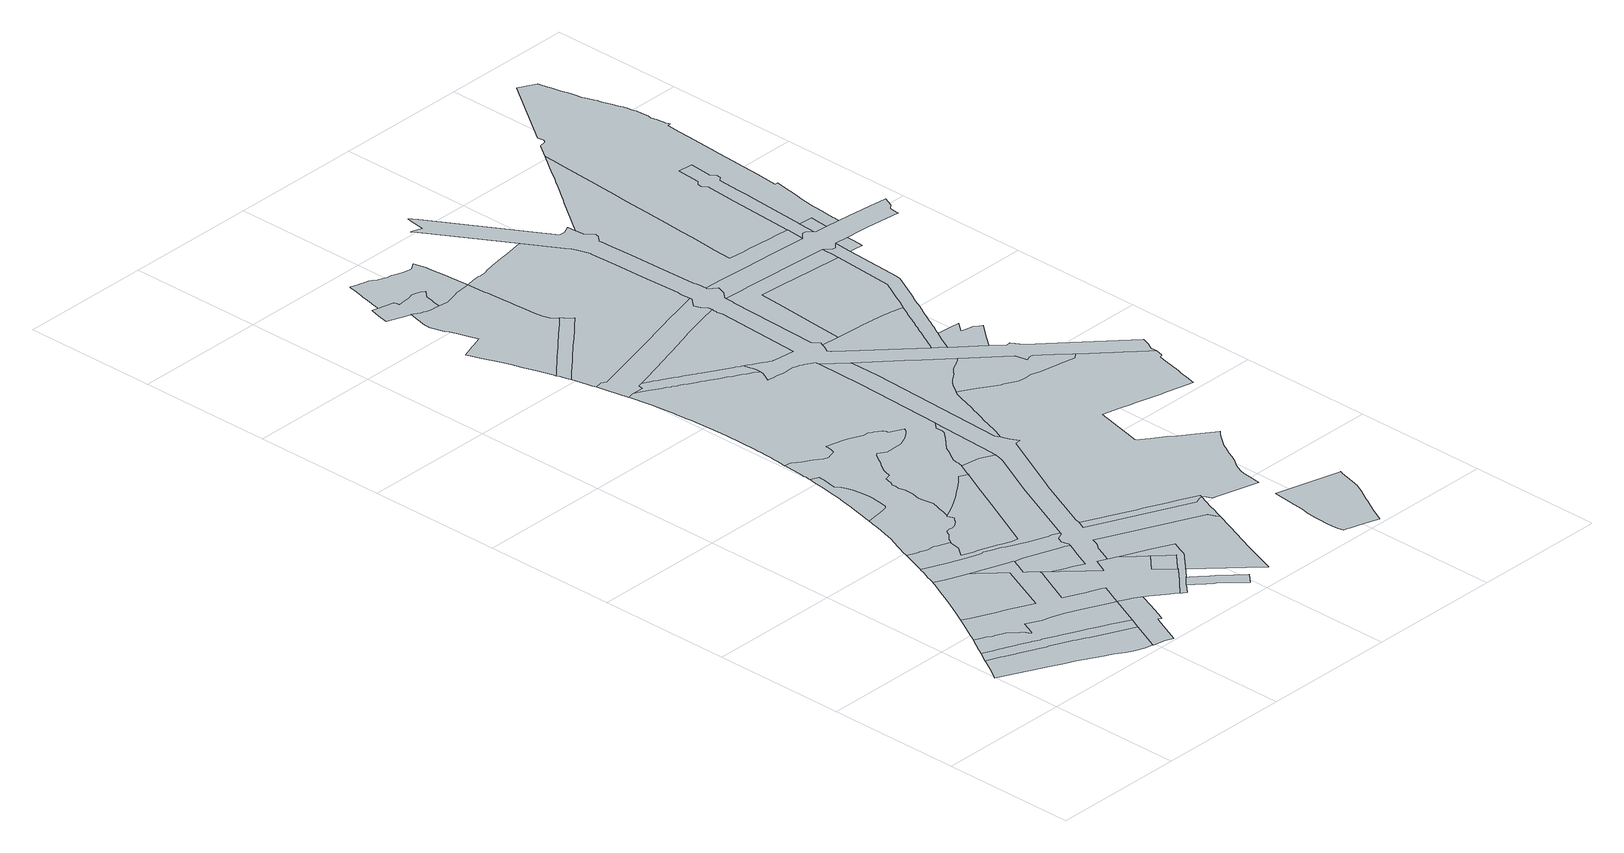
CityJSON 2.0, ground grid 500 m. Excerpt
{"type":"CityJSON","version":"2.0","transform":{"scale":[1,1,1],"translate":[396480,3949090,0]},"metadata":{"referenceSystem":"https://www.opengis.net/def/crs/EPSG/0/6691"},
"CityObjects":{
"object1":{"type":"GenericCityObject","attributes":{"class":"5","urbanPlanType":"21","prefecture":"13","city":"13100"},"geometry":[{"type":"MultiSurface","lod":"0","boundaries":[[[0,1,2,3,4,5,6,7,8,9,10,11,12,13,14,15,16,17,18,19,20,21,22,23,24,25,26,27,28,29,30,31,32,33]]]}]},
"object2":{"type":"GenericCityObject","attributes":{"class":"9","urbanPlanType":"21","prefecture":"13","city":"13100"},"geometry":[{"type":"MultiSurface","lod":"0","boundaries":[[[34,35,36,37,38,39,40,41,42,43,44,45,46,47,48,49,50,51,52,53,54,55,56,57,58,18,17,16,15,14,13,12,11,10,9,8,7,6,5,4,3,2,1,0,33,59]]]}]},
"object3":{"type":"GenericCityObject","attributes":{"class":"5","urbanPlanType":"21","prefecture":"13","city":"13100"},"geometry":[{"type":"MultiSurface","lod":"0","boundaries":[[[60,61,62,63,64,65,66,67,68,69,70,71,72,73,74,75,76,77,78,79,80,81,82,83,84,85,86,87,88,89,90,91,57,56,55,54,53,52,51,50,49,48,47,46,45,44,43,42,41,40,39,38,37,36,35,34,59,92]]]}]},
"object4":{"type":"GenericCityObject","attributes":{"class":"5","urbanPlanType":"21","prefecture":"13","city":"13100"},"geometry":[{"type":"MultiSurface","lod":"0","boundaries":[[[93,94,95,96,97,98,99,100,101,102,103,104,105,106,107,108,109,110]]]}]},
"object5":{"type":"GenericCityObject","attributes":{"class":"11","urbanPlanType":"21","prefecture":"13","city":"13100"},"geometry":[{"type":"MultiSurface","lod":"0","boundaries":[[[111,112,113,110,109,108,107,106,105,104,103,102,101,114,115,116,89,88,87,86,85,84,83,82,81,80,79,78,77,76,75,74,73,72,71,70,69,68,67,66,65,64,63,62,61,60,92,117,118,119,120,121,122,123,124,125,126,127,128,129,130]]]}]},
"object6":{"type":"GenericCityObject","attributes":{"class":"9","urbanPlanType":"21","prefecture":"13","city":"13100"},"geometry":[{"type":"MultiSurface","lod":"0","boundaries":[[[131,132,133,92,59,33,32,134,135,136,137,138,139,140,141,142,143]]]}]},
"object7":{"type":"GenericCityObject","attributes":{"class":"11","urbanPlanType":"21","prefecture":"13","city":"13100"},"geometry":[{"type":"MultiSurface","lod":"0","boundaries":[[[144,145,146,147,148,149,150,151,152,153,154,155,156,157,158,159,160,161,162,163,164,165,166,167,168,169,95,94,93,110,113,112,111,130,170,171,172,173,174,175,176,177,178,179]]]}]},
"object8":{"type":"GenericCityObject","attributes":{"class":"10","urbanPlanType":"21","prefecture":"13","city":"13100"},"geometry":[{"type":"MultiSurface","lod":"0","boundaries":[[[180,126,125,124,123,122,121,120,119,118,117,92,133,132,131,143,181,182,183,184,185,186,187,188,189,190,191,192,193,194,195,196,197,198,199,200,201,202]]]}]},
"object9":{"type":"GenericCityObject","attributes":{"class":"5","urbanPlanType":"21","prefecture":"13","city":"13100"},"geometry":[{"type":"MultiSurface","lod":"0","boundaries":[[[173,172,171,170,130,129,128,127,126,180,202,203,204,205,206,207,174]]]}]},
"object10":{"type":"GenericCityObject","attributes":{"class":"11","urbanPlanType":"21","prefecture":"13","city":"13100"},"geometry":[{"type":"MultiSurface","lod":"0","boundaries":[[[208,209,210,211,212,213,214,215,216,217,218,219,220,221,222,223,224,225,226,227,228,229,230,231,232,233,234,235,236,237,238,239,240,241,242,243,244,245,246,247,248]]]}]},
"object11":{"type":"GenericCityObject","attributes":{"class":"11","urbanPlanType":"21","prefecture":"13","city":"13100"},"geometry":[{"type":"MultiSurface","lod":"0","boundaries":[[[249,250,251,252,253,254,255,256,257,258,259,260,261,262,263,264,265,266,267,268,269,270,271,272,273,274,275,276,277,278,279,280,281,282,165,164,163,162,161,160,159,158,157,156,155,154,153,152,151,150,149,148,147,146,145,144,179,283,284,285,286,287,288]]]}]},
"object12":{"type":"GenericCityObject","attributes":{"class":"11","urbanPlanType":"21","prefecture":"13","city":"13100"},"geometry":[{"type":"MultiSurface","lod":"0","boundaries":[[[289,290,291,292,293,294,295,296,297,298,299,300,301,302,303,304,305,306,307,308,309,310,311,312,313,314,315,316,317,318,319,320,321,322,273,272,271,270,269,268,267,266,265,264,263,262,261,260,259,258,257,256,255,254,253]]]}]},
"object13":{"type":"GenericCityObject","attributes":{"class":"9","urbanPlanType":"21","prefecture":"13","city":"13100"},"geometry":[{"type":"MultiSurface","lod":"0","boundaries":[[[323,324,325,326,327,328,329,330,331,332,333,334,335,336,337,338,339,340,341,342,343,344,345,346,347,348,349,350,351,352,353,354,355,356,357,358,359]]]}]},
"object14":{"type":"GenericCityObject","attributes":{"class":"9","urbanPlanType":"21","prefecture":"13","city":"13100"},"geometry":[{"type":"MultiSurface","lod":"0","boundaries":[[[360,361,362,363,364,365,366,367,368,369,370,371,372,194,193,192,191,190,373,374,375,376,377,188,187,186,185,184,378,379,359,358,357,356,355,380,381,382]]]}]},
"object15":{"type":"GenericCityObject","attributes":{"class":"10","urbanPlanType":"21","prefecture":"13","city":"13100"},"geometry":[{"type":"MultiSurface","lod":"0","boundaries":[[[377,376,375,374,373,190,189,188]]]}]},
"object16":{"type":"GenericCityObject","attributes":{"class":"5","urbanPlanType":"21","prefecture":"13","city":"13100"},"geometry":[{"type":"MultiSurface","lod":"0","boundaries":[[[383,384,385,386,387,388,389,390,391,392,393,394,395,396,397,398,399,400,401,402,403,404,405,406,407,408,409,410,411,412,413,414,415,416,417,418,419,420,421,422,423,424,425,426,427,428,429,430,431,432,433,434,435,436,437,438,439,440,441,442,443,444,445,446,447,448,449,450,451,452,453,454,455,456,457,458,459,460,461,462,463,464,465,466,467,468,469,470,471,472,473,474,475,476,477,478,236,235,234,233,232,231,230,229,228,227,226,225,224,223,222,221,220,219,218,217,216,215,214,213,212,211,210,209,208,248,479,480,481,482,483,484,485,486,280,279,278,277,276,275,274,273,322,321,320,319,318,317,316,315,314,313,312,311,310,309,308,307,306,305,304,303,302,301,300,299,298]]]}]},
"object17":{"type":"GenericCityObject","attributes":{"class":"11","urbanPlanType":"21","prefecture":"13","city":"13100"},"geometry":[{"type":"MultiSurface","lod":"0","boundaries":[[[487,488,489,490,491,492,493,494,197,196,195,194,372,371,370,369,368,367,366,365,364,363,362,361,360,382,495,496,497,498,499,500]]]}]},
"object18":{"type":"GenericCityObject","attributes":{"class":"11","urbanPlanType":"21","prefecture":"13","city":"13100"},"geometry":[{"type":"MultiSurface","lod":"0","boundaries":[[[501,502,503,504,505,506,507,508,509,510,511,512,513,514]]]}]},
"object19":{"type":"GenericCityObject","attributes":{"class":"5","urbanPlanType":"21","prefecture":"13","city":"13100"},"geometry":[{"type":"MultiSurface","lod":"0","boundaries":[[[515,516,517,518,519,520,521,522,523,524,525,526,527,528,529,530,531,532,533,534,535,536,537,538,539,540,541,542,543,544,545,470,469,468,467,466,465,464,463,462,461,460,459,458,457,456,455,454,453,452,451,450,449,448,447,446,445,444,443,442,441,440,439,438,437,436,435,434,433,432,431,430,429,428,427,426,425,424,423,422,421,420,419,418,417,416,415,414,413,412,411,410,409,408,407,406,405,404,403,402,401,400,399,398,397,396,395,394,393,392,391,390,389,388,387,386,385,384,383,298,297,296,295,294,293,292,291,290,289,253,252,251,250,546,547,548,549,550,551,552,553,554,555,556,557,558,559,560,561,562,563,564,565,566,567,568,569,570,571,572,573,574,575,576,577,578,579,580,581,582,583,584,585,586,587,588,589,590,591,592,593,594,595,596,597,598,599,600,601,602,603,604,605,606,607,608,609,610,611,612,613,614,615,616,617,618,619,620,621,622,623,624,625,626,627,628,629,630,631,632,633,634]]]}]},
"object20":{"type":"GenericCityObject","attributes":{"class":"9","urbanPlanType":"21","prefecture":"13","city":"13100"},"geometry":[{"type":"MultiSurface","lod":"0","boundaries":[[[563,562,561,635,636,288,287,286,285,284,283,179,178,177,176,175,174,207,206,205,204,203,202,201,200,199,198,197,494,493,492,491,490,489,488,487,500,637,638,639,640,514,513,512,511,510,509,508,641,642,643,644,645,646,647,648,649,650]]]}]},
"object21":{"type":"GenericCityObject","attributes":{"class":"5","urbanPlanType":"21","prefecture":"13","city":"13100"},"geometry":[{"type":"MultiSurface","lod":"0","boundaries":[[[636,635,561,560,559,558,557,556,555,554,553,552,551,550,549,548,547,546,250,249,288]]]}]},
"object22":{"type":"GenericCityObject","attributes":{"class":"9","urbanPlanType":"21","prefecture":"13","city":"13100"},"geometry":[{"type":"MultiSurface","lod":"0","boundaries":[[[651,652,653,654,655,656,657,658,659,660,661,662,663,664,665,666,667,668,669,670,671,672,634,633,632,631,630,629,628,627,626,625,624,623,622,621,620,619,618,617,616,615,614,613,612,611,610,609,608,607,606,605,604,603,602,601,600,599,598,597,596,595,594,673,674,675,676,677,678,679]]]}]},
"object23":{"type":"GenericCityObject","attributes":{"class":"5","urbanPlanType":"21","prefecture":"13","city":"13100"},"geometry":[{"type":"MultiSurface","lod":"0","boundaries":[[[680,681,682,683,684,685,686,687,688,689,690,691,692,693,694,695,696,697,698,699,700,701,702,703,704,705,706,707,708,709,710,711,712,713,714,715,716,717,718,719,720,721,722,723,724,725,726,727,728,729,730,731,732,733,734,735,736,737,738,739,740,741,742,743,744,745,746,747,748,749,750,751,752,753,754,755,756,757,758,759,760,761,762,763]]]}]},
"object24":{"type":"GenericCityObject","attributes":{"class":"9","urbanPlanType":"21","prefecture":"13","city":"13100"},"geometry":[{"type":"MultiSurface","lod":"0","boundaries":[[[764,765,766,767,768,769,770,771,772,773,774,775,776,777,778,779,780,781,782,783,784,785,786,787,744,743,742,741,740,739,738,737,736,735,734,733,732,731,730,729,728,727,726,725,724,723,722,721,720,719,718,717,788,789,790,791,792]]]}]},
"object25":{"type":"GenericCityObject","attributes":{"class":"11","urbanPlanType":"21","prefecture":"13","city":"13100"},"geometry":[{"type":"MultiSurface","lod":"0","boundaries":[[[793,794,795,796,797,798,799,691,690,689,688,687,686,685,684,683,682,681,680,763,800,801,802,803,804,805,806,807,808,809,810,811,812,813,814,815,816,817]]]}]},
"object26":{"type":"GenericCityObject","attributes":{"class":"5","urbanPlanType":"21","prefecture":"13","city":"13100"},"geometry":[{"type":"MultiSurface","lod":"0","boundaries":[[[818,819,820,821,822,823,824,825,826,827,828,829,830,831,832,833,834,835,836,837,838,839,840,841,842,843,844,845,846,847,848,849,850,851,852,853,854,855,856,857,858,859,817,816,815,814,813,812,811,810,809,808,807,806,805,804,803,802,801,800,763,762,761,760,759,758]]]}]},
"object27":{"type":"GenericCityObject","attributes":{"class":"9","urbanPlanType":"21","prefecture":"13","city":"13100"},"geometry":[{"type":"MultiSurface","lod":"0","boundaries":[[[860,861,862,863,864,865,866,867,868,869,870,871,872,873,874,875,876,877,878,879,880,881,882,883,884,885,886,887,516,515,634,672,671,670,888,889,890,891,892,893,894,895,896,897,898]]]}]},
"object28":{"type":"GenericCityObject","attributes":{"class":"11","urbanPlanType":"21","prefecture":"13","city":"13100"},"geometry":[{"type":"MultiSurface","lod":"0","boundaries":[[[899,900,901,902,903,904,905,906,907,908,909,910,911,912,913,914,915,898,897,896,895,894,893,892,891,890,889,888,670,669,668,667,666,665,664,663,662,661,660,659,658,657,656,655,654,653,652,651,679]]]}]},
"object29":{"type":"GenericCityObject","attributes":{"class":"5","urbanPlanType":"21","prefecture":"13","city":"13100"},"geometry":[{"type":"MultiSurface","lod":"0","boundaries":[[[916,917,918,919,920,921,922,923,924,925,926,927,928,929,930,931,932,933,934,935,936,937,938,939,940,941,942,943,944,945,946,947,948,758,757,756,755,754,753,752,751,750,749,748,747,746,745,744,787,786,785,784,783,782,781,780,779,778,777,776,775,774,773,772,771,770,769,768,767,766,765,764,792,949,950,951,884,883,882,881,880,879,878,877,876,875,874,873,872,871,870,869,868,867,866,865,864]]]}]},
"object30":{"type":"GenericCityObject","attributes":{"class":"5","urbanPlanType":"21","prefecture":"13","city":"13100"},"geometry":[{"type":"MultiSurface","lod":"0","boundaries":[[[952,953,954,955,956,957,958,959,960,961,962,963,964,965,966,967,968,969,970,971,972,973,974,975,976,977,978,979,980,981,982,983,984,985,986,987,988,989,990,991,992,993,994,995,996,997,998,999,1000,1001,1002,1003,1004,1005,1006,1007,1008]]]}]},
"object31":{"type":"GenericCityObject","attributes":{"class":"11","urbanPlanType":"21","prefecture":"13","city":"13100"},"geometry":[{"type":"MultiSurface","lod":"0","boundaries":[[[1009,1010,1011,1012,1013,1014,1015,1016,1017,1018,1019,1020,1021,1022,1023,1024,1025,1026,1027,1028,1029,1030,1031,1032,647,646,645,644,643,642,641,508,507,506,505,504,503,502,501,514,1033,1034,1035,1036,1037,1038,1039,1040,1041,1042,1043,1044,1045,1046,1047,1048,1049,1050,1051,1052,1053,1054,1055,1056,1057,1058,1059,1060,1061,1062,1063,1064,1065,1066,1067,1068,1069,1070,1071,1072,1073,1074,1075,1076,1077,1078,1079,1080,1081,1082,1083,1084,1085,1086,1087,1088,1089,1090,1091,1092,1093,1094]]]}]},
"object32":{"type":"GenericCityObject","attributes":{"class":"5","urbanPlanType":"21","prefecture":"13","city":"13100"},"geometry":[{"type":"MultiSurface","lod":"0","boundaries":[[[1095,1096,650,649,648,647,1032,1031,1030,1029,1028,1027,1026,1025,1024,1023,1022,1097,1098,1099,1100,1101,1102,1103,1104,1105,1106,1107,1108,1109,1110,1111]]]}]},
"object33":{"type":"GenericCityObject","attributes":{"class":"5","urbanPlanType":"21","prefecture":"13","city":"13100"},"geometry":[{"type":"MultiSurface","lod":"0","boundaries":[[[1112,1113,1114,1115,1116,1117,1118,1119,1120,1121,1122,1123,1124,1125,1126,1127,1128,1129,1130,1131,1132,1133,1134,1135,1136,1137,1138,1139,1140,1141,1142,1143,1144,1145,1146,1147,1148,1149,1150,1151,1152,1153,1154,1155,1156,1157,1158,1159,1160,1161,1162,1163,1164,1165,1166,1167,1168,1169,1170,1171,1172,1173,1174,1175,1176,1177,1178,1179,1180,1181,1182,1183,1184,1185,1186,1187,1188,1189,1190,1191,1192,1193,1194,1195,1196,1197,1198,1199,1200,1201,1202,1203,1204,1205,1206,1207,1208,1209,1210,1211,1212,1213,1214,1215,1216,1217,1218,1219,1220,1221,1222,1223,1224,1225,1226,1227,1228,1229,1230,1231,1232,1233,1234,1235,1236,1237,1238,1239,1240,1241,1242,1243,1244,1245,1246,1247,1248,1249,1250,1251,1252,1253,1254,1255,1256,1257,1258,1259,1260,1261,1262,1263,1264,1265,1266,1267,1268,1269,1270,1271,1272,1273,1274,1275,1276,1277,1278,1279]]]}]},
"object34":{"type":"GenericCityObject","attributes":{"class":"5","urbanPlanType":"21","prefecture":"13","city":"13100"},"geometry":[{"type":"MultiSurface","lod":"0","boundaries":[[[1280,1281,1282,1283,1284,1285,1286,1287,1288,1289,1111,1110,1109,1108,1107,1106,1105,1104,1103,1102,1101,1100,1099,1098,1097,1022,1021,1020,1019,1018,1017,1016,1015,1014,1013,1012,1011,1010,1009,1094]]]}]},
"object35":{"type":"GenericCityObject","attributes":{"class":"5","urbanPlanType":"21","prefecture":"13","city":"13100"},"geometry":[{"type":"MultiSurface","lod":"0","boundaries":[[[1290,1291,1292,1293,1294,1295,1296,1297,1298,1299,1300,1301,1302,1303,1304,1305,1306,1307,1308,1309,1310,1311,1312]]]}]},
"object36":{"type":"GenericCityObject","attributes":{"class":"11","urbanPlanType":"21","prefecture":"13","city":"13100"},"geometry":[{"type":"MultiSurface","lod":"0","boundaries":[[[1313,1314,1315,1316,1317,1318,1319,1320,1321,1112,1279,1322,1323,1324,1325,1326,1327,1328,1329,1330,1331]]]}]},
"object37":{"type":"GenericCityObject","attributes":{"class":"10","urbanPlanType":"21","prefecture":"13","city":"13100"},"geometry":[{"type":"MultiSurface","lod":"0","boundaries":[[[1332,1333,1334,1335,1336,1337,1338,1339,1340,1341,1342,1343,1344,1345,1346,1347,935,934,933,932,931,930,929,928,927,926,925,924,923,922,921,920,919,918,917,916,864,863,862,861,860,898,915,914,913,912,911,910,909,908,907,906,905,904,903,902,901,900,899,679,678,677,676,675,674,673,594,593,592,591,590,589,588,587,586,585,584,583,582,581,580,579,578,577,576,575,574,573,572,571,570,569,568,567,566,565,564,563,650,1096,1095,1111,1289,1288,1287,1286,1285,1284,1283,1282,1281,1280,1094,1093,1092,1091,1090,1089,1088,1087,1086,1085,1084,1083,1348,1349,1350,1351,1352,1353,1354,1355,1356,1357,1358,1359,1312,1311,1360,1361,1116,1115,1114,1113,1112,1321,1320,1319,1318,1317,1362,1363,1364,1365,1366,1367,1368,1369,1370,1371,1372,1373,1374,1375,1376,1377,1378,1379,1380,1381,1382,1383]]]}]},
"object38":{"type":"GenericCityObject","attributes":{"class":"11","urbanPlanType":"21","prefecture":"13","city":"13100"},"geometry":[{"type":"MultiSurface","lod":"0","boundaries":[[[1327,1326,1325,1324,1323,1322,1279,1278,1277,1276,1275,1274,1273,1272,1271,1270,1269,1268,1267,1266,1265,1264,1263,1262,1261,1260,1259,1258,1257,1256,1255,1254,1253,1252,1251,1250,1249,1248,1247,1246,1245,1244,1243,1242,1241,1240,1239,1238,1237,1236,1235,1234,1233,1232,1231,1230,1229,1228,1227,1226,1225,1224,1223,1222,1221,1220,1219,1218,1217,1216,1215,1214,1213,1212,1211,1210,1209,1208,1207,1206,1205,1204,1203,1202,1201,1200,1199,1198,1197,1196,1195,1194,1193,1192,1191,1190,1189,1188,1187,1186,1185,1184,1183,1182,1181,1180,1179,1178,1177,1176,1175,1174,1173,1172,1171,1170,1169,1168,1167,1166,1165,1164,1163,1162,1161,1160,1159,1158,1157,1156,1155,1154,1153,1152,1151,1150,1149,1148,1147,1146,1145,1144,1143,1142,1141,1140,1139,1138,1137,1136,1135,1134,1384,1385,1386,1387,1388,1389,1328]]]}]},
"object39":{"type":"GenericCityObject","attributes":{"class":"9","urbanPlanType":"21","prefecture":"13","city":"13100"},"geometry":[{"type":"MultiSurface","lod":"0","boundaries":[[[1390,1391,1392,1331,1330,1329,1328,1389,1388,1387,1386,1385,1384,1134,1133,1132,1131,1130,1129,1128,1127,1126,1125,1124,1123,1122,1121,1120,1119,1118,1117,1116,1361,1360,1311,1310,1309,1308,1307,1306,1305,1304,1393,1394,1395,1396,1397,1398,1399,1400,1401,1402,1403,1404,1405,1406,1407,1408,1409,1410,1411,1412,1413,1414,1415,1416,1417,1418,1419,1420,1421,1422,1423,1424,1425]]]}]},
"object40":{"type":"GenericCityObject","attributes":{"class":"11","urbanPlanType":"21","prefecture":"13","city":"13100"},"geometry":[{"type":"MultiSurface","lod":"0","boundaries":[[[1426,1427,1428,1429,1430,1431,1432,1433,1434,1435,1436,1437,1438,1439,1440,1441,1442,1443,1444,1445,1446,1447,1448,1449,1450,1451,1452,1453,1454,1455,1456,1457,1458,1459,1460,1461,1462,1379,1378,1377,1376,1375,1374,1373,1372,1371,1370,1369,1368,1367,1366,1463,1464,1465,1466,1467,1468,1469]]]}]},
"object41":{"type":"GenericCityObject","attributes":{"class":"9","urbanPlanType":"21","prefecture":"13","city":"13100"},"geometry":[{"type":"MultiSurface","lod":"0","boundaries":[[[1470,1471,1472,1468,1467,1466,1465,1464,1463,1366,1365,1364,1363,1362,1317,1316,1315,1314,1313,1331,1392,1391,1390,1425,1473,1474,1475,1476,1477,1478,1479,1480,1481,1482,1483,1484,1485,1486,1487,1488]]]}]},
"object42":{"type":"GenericCityObject","attributes":{"class":"11","urbanPlanType":"21","prefecture":"13","city":"13100"},"geometry":[{"type":"MultiSurface","lod":"0","boundaries":[[[1473,1425,1424,1423,1422,1489,1490,1491,1474]]]}]},
"object43":{"type":"GenericCityObject","attributes":{"class":"11","urbanPlanType":"21","prefecture":"13","city":"13100"},"geometry":[{"type":"MultiSurface","lod":"0","boundaries":[[[1492,1493,1494,1488,1487,1486,1485]]]}]},
"object44":{"type":"GenericCityObject","attributes":{"class":"9","urbanPlanType":"21","prefecture":"13","city":"13100"},"geometry":[{"type":"MultiSurface","lod":"0","boundaries":[[[1495,1496,1497,1498,1499,1500,1501,1502,1503,1504,1505,1506,1507,1508,1509,1510,1469,1468,1472,1471,1470,1488,1494]]]}]},
"object45":{"type":"GenericCityObject","attributes":{"class":"11","urbanPlanType":"21","prefecture":"13","city":"13100"},"geometry":[{"type":"MultiSurface","lod":"0","boundaries":[[[1511,1512,1513,1514,1515,1451,1450,1449,1448,1447,1446,1445,1444,1443,1442,1441,1440,1439,1438,1437,1436,1435,1434,1433,1432,1431,1430,1429,1428,1427,1426,1469,1510,1509,1508,1507,1506,1505,1504,1503,1502,1501,1500,1499,1498,1497,1496,1495,1494,1493,1492,1485,1484,1516,1517,1518,1519,1520,1521,1522,1523,1524,1525,1526,1527,1528,1529,1530,1531,1532,1533,1534,1535,1536,1537,1538,1539,1540,1541,1542,1543,1544,1545,1546,1547,1548,1549,1550,1551,1552,1553,1554,1555,1556,1557,1558,1559,1560,1561,1562,1563,1564,1565,1566,1567,1568,1569,1570,1571,1572,1573,1574,1575,1576,1577,1578,1579]]]}]}
},
"vertices":[
[471,174,0],[466,177,0],[385,215,0],[380,217,0],[344,234,0],[341,236,0],[313,249,0],[263,271,0],[256,273,0],[224,287,0],[220,289,0],[160,316,0],[157,317,0],[149,320,0],[141,324,0],[134,327,0],[112,336,0],[109,338,0],[57,359,0],[56,357,0],[30,314,0],[15,289,0],[1,267,0],[172,184,0],[212,164,0],[253,145,0],[339,100,0],[368,86,0],[401,64,0],[426,51,0],[438,45,0],[464,37,0],[493,30,0],[543,141,0],
[541,195,0],[492,218,0],[486,220,0],[465,230,0],[464,231,0],[451,237,0],[444,241,0],[434,245,0],[426,249,0],[406,258,0],[400,261,0],[334,292,0],[329,294,0],[282,315,0],[274,318,0],[248,329,0],[248,330,0],[244,331,0],[204,349,0],[200,350,0],[165,366,0],[132,380,0],[127,382,0],[83,401,0],[80,396,0],[563,184,0],
[604,301,0],[545,328,0],[529,335,0],[480,357,0],[446,372,0],[434,376,0],[402,385,0],[361,396,0],[357,397,0],[312,421,0],[300,394,0],[286,364,0],[279,376,0],[274,383,0],[270,387,0],[268,389,0],[262,396,0],[258,398,0],[255,400,0],[247,408,0],[240,417,0],[233,424,0],[229,427,0],[218,433,0],[195,442,0],[185,445,0],[169,457,0],[163,460,0],[158,462,0],[128,476,0],[123,468,0],[96,423,0],[613,297,0],
[392,773,0],[341,794,0],[301,811,0],[300,810,0],[296,800,0],[280,764,0],[247,695,0],[215,634,0],[191,589,0],[218,576,0],[252,559,0],[303,538,0],[340,521,0],[429,480,0],[513,671,0],[485,698,0],[435,748,0],[416,764,0],
[570,710,0],[553,715,0],[417,764,0],[187,582,0],[165,542,0],[144,504,0],[651,380,0],[641,385,0],[608,399,0],[584,410,0],[568,417,0],[510,443,0],[576,584,0],[579,588,0],[579,590,0],[582,602,0],[554,631,0],[544,640,0],[563,682,0],[575,708,0],
[688,258,0],[668,272,0],[639,285,0],[496,29,0],[540,19,0],[568,7,0],[611,103,0],[622,127,0],[635,120,0],[646,145,0],[658,174,0],[669,200,0],[692,255,0],
[776,729,0],[771,730,0],[759,732,0],[757,733,0],[700,753,0],[698,754,0],[697,754,0],[695,755,0],[671,767,0],[652,775,0],[616,792,0],[612,794,0],[610,795,0],[581,807,0],[552,820,0],[536,817,0],[535,817,0],[488,834,0],[456,846,0],[424,857,0],[376,876,0],[334,895,0],[333,894,0],[325,872,0],[313,842,0],[308,828,0],[589,703,0],[610,701,0],[734,656,0],[750,651,0],[769,643,0],[773,653,0],[765,677,0],[774,699,0],[800,711,0],[804,719,0],
[595,590,0],[708,244,0],[753,211,0],[787,186,0],[790,184,0],[836,229,0],[847,240,0],[891,283,0],[896,288,0],[835,349,0],[894,408,0],[890,411,0],[872,429,0],[862,438,0],[818,482,0],[817,483,0],[791,495,0],[787,496,0],[753,511,0],[728,457,0],[646,538,0],[628,556,0],[603,582,0],
[655,557,0],[678,547,0],[717,530,0],[745,592,0],[755,613,0],
[484,1226,0],[506,1229,0],[520,1232,0],[532,1235,0],[538,1237,0],[542,1240,0],[544,1243,0],[546,1247,0],[547,1250,0],[548,1256,0],[557,1310,0],[557,1319,0],[557,1328,0],[553,1363,0],[549,1391,0],[542,1410,0],[535,1426,0],[530,1435,0],[526,1439,0],[522,1441,0],[526,1463,0],[527,1472,0],[529,1484,0],[530,1491,0],[532,1499,0],[533,1508,0],[534,1515,0],[535,1521,0],[504,1533,0],[501,1512,0],[495,1474,0],[489,1429,0],[485,1409,0],[482,1388,0],[476,1360,0],[472,1344,0],[467,1318,0],[463,1301,0],[456,1269,0],[446,1228,0],[444,1219,0],
[969,1222,0],[895,1231,0],[894,1228,0],[875,1188,0],[871,1179,0],[856,1147,0],[833,1099,0],[798,1027,0],[766,960,0],[747,921,0],[729,883,0],[705,832,0],[686,793,0],[661,796,0],[630,809,0],[613,815,0],[589,824,0],[563,832,0],[546,838,0],[526,844,0],[485,858,0],[514,896,0],[518,925,0],[521,935,0],[523,937,0],[498,947,0],[471,956,0],[468,960,0],[440,961,0],[411,972,0],[409,971,0],[367,987,0],[359,963,0],[339,908,0],[918,973,0],[921,979,0],[1008,1156,0],[1009,1159,0],[1013,1169,0],[1021,1197,0],
[842,1194,0],[817,1173,0],[785,1148,0],[768,1135,0],[752,1123,0],[740,1115,0],[726,1107,0],[711,1096,0],[676,1076,0],[635,1056,0],[634,1054,0],[641,1037,0],[643,1031,0],[635,1022,0],[627,1011,0],[618,1004,0],[613,1001,0],[608,999,0],[603,996,0],[597,995,0],[593,994,0],[588,994,0],[582,995,0],[576,994,0],[572,994,0],[568,993,0],[565,992,0],[563,990,0],[560,985,0],[555,974,0],[545,964,0],[538,957,0],[534,953,0],[526,941,0],
[844,201,0],[851,195,0],[854,191,0],[861,184,0],[870,177,0],[874,173,0],[881,167,0],[888,160,0],[899,150,0],[904,146,0],[908,143,0],[914,139,0],[952,102,0],[960,94,0],[991,62,0],[1024,96,0],[1009,110,0],[998,121,0],[989,130,0],[947,172,0],[941,175,0],[938,177,0],[932,182,0],[928,185,0],[919,193,0],[913,199,0],[905,207,0],[899,212,0],[892,218,0],[887,223,0],[883,227,0],[875,234,0],[875,235,0],[861,222,0],[861,221,0],[854,214,0],[842,203,0],
[916,277,0],[924,284,0],[942,302,0],[961,321,0],[970,331,0],[977,339,0],[989,366,0],[1004,400,0],[935,431,0],[888,452,0],[875,458,0],[848,470,0],[847,471,0],[904,401,0],[909,396,0],[931,373,0],[956,349,0],[901,294,0],[796,178,0],[807,168,0],[900,260,0],[909,268,0],[912,272,0],
[646,1082,0],[648,1094,0],[651,1105,0],[658,1125,0],[661,1135,0],[662,1141,0],[657,1169,0],[655,1187,0],[655,1202,0],[661,1229,0],[663,1266,0],[658,1278,0],[657,1286,0],[658,1306,0],[657,1317,0],[659,1320,0],[665,1330,0],[667,1339,0],[670,1352,0],[670,1355,0],[672,1357,0],[675,1358,0],[678,1359,0],[684,1360,0],[689,1361,0],[695,1364,0],[698,1371,0],[701,1384,0],[708,1401,0],[713,1408,0],[721,1421,0],[734,1439,0],[740,1448,0],[744,1456,0],[761,1480,0],[769,1485,0],[799,1467,0],[815,1466,0],[834,1467,0],[864,1468,0],[899,1483,0],[922,1500,0],[927,1504,0],[931,1508,0],[942,1522,0],[889,1546,0],[889,1554,0],[883,1564,0],[877,1570,0],[874,1572,0],[866,1577,0],[860,1580,0],[856,1583,0],[847,1588,0],[843,1590,0],[832,1590,0],[827,1591,0],[818,1593,0],[814,1594,0],[773,1613,0],[760,1616,0],[690,1634,0],[690,1630,0],[690,1624,0],[688,1614,0],[687,1609,0],[685,1601,0],[683,1596,0],[681,1593,0],[679,1591,0],[676,1590,0],[673,1589,0],[653,1583,0],[650,1582,0],[646,1582,0],[641,1582,0],[636,1583,0],[633,1585,0],[629,1587,0],[601,1606,0],[591,1612,0],[584,1617,0],[569,1626,0],[555,1636,0],[545,1643,0],[541,1646,0],[533,1649,0],[513,1651,0],[513,1647,0],[512,1636,0],[511,1614,0],[509,1590,0],[508,1573,0],[507,1561,0],[507,1553,0],[505,1539,0],[439,1200,0],[431,1169,0],[414,1110,0],[409,1093,0],[401,1075,0],[387,1040,0],[381,1026,0],[376,1012,0],
[1220,414,0],[1208,445,0],[888,590,0],[844,610,0],[834,587,0],[831,580,0],[818,565,0],[816,560,0],[1097,88,0],[1100,84,0],[1101,83,0],[1150,213,0],[1200,341,0],[1227,412,0],
[1278,543,0],[1212,573,0],[1174,590,0],[1099,624,0],[1076,634,0],[987,675,0],[975,680,0],[892,717,0],[891,711,0],[880,687,0],[923,668,0],[1241,523,0],[1267,535,0],[1274,533,0],
[511,2312,0],[487,2306,0],[489,2299,0],[492,2282,0],[496,2255,0],[500,2220,0],[503,2199,0],[506,2178,0],[507,2162,0],[509,2146,0],[511,2131,0],[512,2118,0],[513,2103,0],[515,2084,0],[517,2060,0],[519,2027,0],[521,1983,0],[522,1950,0],[523,1916,0],[523,1894,0],[523,1870,0],[523,1840,0],[523,1793,0],[522,1778,0],[522,1761,0],[521,1746,0],[520,1732,0],[519,1719,0],[518,1705,0],[517,1691,0],[515,1669,0],[902,1253,0],[899,1254,0],[906,1277,0],[913,1291,0],[921,1304,0],[930,1318,0],[942,1339,0],[945,1343,0],[985,1385,0],[1005,1407,0],[1008,1410,0],[1009,1411,0],[1011,1418,0],[1012,1423,0],[1013,1452,0],[1034,1474,0],[1048,1810,0],[1050,1996,0],[1050,2007,0],[1047,2009,0],[1044,2011,0],[1038,2015,0],[1036,2016,0],[1029,2021,0],[1027,2022,0],[1022,2024,0],[1018,2027,0],[1013,2030,0],[1005,2033,0],[1002,2035,0],[999,2036,0],[993,2038,0],[988,2039,0],[979,2041,0],[968,2043,0],[955,2042,0],[944,2041,0],[931,2041,0],[920,2045,0],[906,2046,0],[889,2047,0],[872,2048,0],[865,2049,0],[869,2055,0],[875,2066,0],[884,2085,0],[887,2093,0],[889,2101,0],[889,2104,0],[887,2104,0],[876,2111,0],[871,2114,0],[858,2121,0],[851,2125,0],[836,2133,0],[821,2141,0],[809,2148,0],[800,2153,0],[792,2158,0],[790,2158,0],[786,2161,0],[773,2168,0],[766,2172,0],[758,2176,0],[756,2177,0],[755,2178,0],[753,2179,0],[743,2185,0],[735,2190,0],[723,2196,0],[719,2198,0],[715,2201,0],[703,2207,0],[678,2222,0],[670,2226,0],[667,2227,0],[664,2229,0],[655,2234,0],[648,2238,0],[646,2239,0],[635,2245,0],[630,2248,0],[628,2249,0],[612,2258,0],[600,2265,0],[581,2275,0],[561,2287,0],[528,2305,0],[516,2312,0],
[1023,1217,0],[1022,1205,0],[1229,416,0],[1232,424,0],[1244,453,0],[1250,473,0],[897,736,0],[991,946,0],[992,947,0],[1115,1197,0],[1138,1201,0],[1123,1233,0],[1112,1260,0],[1104,1281,0],[1126,1808,0],[1127,1924,0],
[872,2171,0],[857,2180,0],[854,2181,0],[757,2235,0],[746,2242,0],[742,2244,0],[730,2251,0],[720,2256,0],[710,2262,0],[706,2264,0],[702,2266,0],[697,2269,0],[689,2273,0],[675,2281,0],[635,2304,0],[622,2311,0],[615,2315,0],[602,2322,0],[594,2327,0],[579,2335,0],[560,2329,0],[557,2311,0],[889,2109,0],[888,2122,0],[887,2134,0],[885,2142,0],[882,2153,0],[878,2165,0],[876,2169,0],
[487,3138,0],[477,3138,0],[470,3138,0],[460,3139,0],[451,3141,0],[440,3144,0],[431,3148,0],[422,3151,0],[411,3157,0],[400,3164,0],[397,3165,0],[392,3167,0],[382,3128,0],[376,3103,0],[374,3093,0],[373,3079,0],[373,3071,0],[374,3064,0],[376,3058,0],[384,3032,0],[389,3018,0],[393,3012,0],[404,2980,0],[417,2940,0],[429,2905,0],[387,2891,0],[376,2887,0],[326,2870,0],[329,2862,0],[335,2848,0],[349,2810,0],[367,2760,0],[380,2722,0],[392,2685,0],[409,2632,0],[423,2585,0],[427,2572,0],[428,2570,0],[442,2582,0],[465,2602,0],[482,2617,0],[512,2643,0],[513,2643,0],[514,2645,0],[536,2664,0],[540,2667,0],[541,2668,0],[554,2679,0],[563,2686,0],[567,2690,0],[578,2700,0],[580,2702,0],[591,2711,0],[604,2722,0],[609,2726,0],[615,2731,0],[618,2734,0],[630,2745,0],[634,2747,0],[650,2761,0],[663,2772,0],[672,2780,0],[677,2785,0],[688,2795,0],[697,2802,0],[695,2803,0],[679,2819,0],[668,2853,0],[666,2885,0],[664,2918,0],[663,2933,0],[661,2968,0],[661,2980,0],[659,3016,0],[658,3031,0],[655,3077,0],[654,3091,0],[650,3151,0],[650,3157,0],[642,3156,0],[589,3150,0],[581,3148,0],[530,3134,0],[492,3138,0],
[486,2556,0],[490,2559,0],[506,2572,0],[526,2590,0],[546,2608,0],[549,2610,0],[567,2626,0],[577,2634,0],[580,2636,0],[588,2644,0],[601,2655,0],[613,2665,0],[622,2672,0],[627,2676,0],[642,2689,0],[662,2706,0],[675,2717,0],[691,2731,0],[698,2738,0],[723,2759,0],[732,2767,0],[721,2775,0],[718,2777,0],[707,2791,0],[428,2568,0],[432,2556,0],[435,2544,0],[440,2526,0],[442,2517,0],
[325,3277,0],[324,3273,0],[316,3239,0],[307,3199,0],[333,3189,0],[358,3180,0],[388,3168,0],[497,3167,0],[500,3178,0],[504,3197,0],[507,3205,0],[514,3215,0],[529,3231,0],[518,3239,0],[499,3246,0],[487,3247,0],[482,3247,0],[475,3245,0],[461,3241,0],[432,3239,0],[411,3235,0],[410,3244,0],[409,3249,0],[407,3258,0],[348,3271,0],
[649,3166,0],[645,3225,0],[644,3245,0],[642,3282,0],[639,3323,0],[638,3331,0],[626,3374,0],[601,3358,0],[582,3360,0],[567,3364,0],[543,3372,0],[537,3374,0],[527,3377,0],[511,3380,0],[502,3382,0],[495,3384,0],[489,3386,0],[482,3389,0],[474,3393,0],[469,3397,0],[463,3401,0],[458,3405,0],[454,3407,0],[449,3410,0],[445,3411,0],[438,3412,0],[433,3413,0],[426,3415,0],[412,3419,0],[385,3427,0],[384,3425,0],[380,3408,0],[380,3406,0],[375,3387,0],[370,3366,0],[370,3364,0],[369,3361,0],[368,3356,0],[362,3330,0],[360,3319,0],[356,3305,0],[352,3285,0],
[1068,2493,0],[1054,2505,0],[1042,2536,0],[1071,2569,0],[1071,2575,0],[1071,2574,0],[1070,2574,0],[1069,2574,0],[1068,2574,0],[1067,2574,0],[1067,2573,0],[1066,2573,0],[1065,2573,0],[1064,2573,0],[1063,2573,0],[1062,2572,0],[978,2550,0],[945,2541,0],[872,2521,0],[770,2492,0],[767,2491,0],[752,2487,0],[510,2423,0],[493,2432,0],[463,2425,0],[465,2419,0],[471,2387,0],[481,2340,0],[580,2335,0],[604,2342,0],[681,2365,0],[769,2391,0],[770,2392,0],[790,2397,0],[897,2431,0],[899,2432,0],[969,2451,0],[1002,2460,0],[1068,2477,0],
[890,2161,0],[905,2153,0],[911,2150,0],[919,2146,0],[937,2135,0],[949,2128,0],[952,2126,0],[956,2124,0],[960,2122,0],[965,2119,0],[967,2119,0],[974,2118,0],[1054,2110,0],[1069,2434,0],[1066,2454,0],[1067,2460,0],[1067,2471,0],
[1070,2610,0],[1070,2627,0],[1070,2628,0],[1070,2629,0],[1065,2778,0],[1061,2895,0],[1058,2991,0],[1058,2999,0],[1057,3006,0],[1056,3013,0],[1054,3020,0],[1052,3027,0],[1050,3034,0],[1048,3041,0],[1045,3048,0],[1042,3055,0],[1040,3058,0],[1038,3062,0],[1027,3081,0],[951,3208,0],[877,3195,0],[843,3189,0],[793,3180,0],[765,3175,0],[762,3175,0],[755,3172,0],[745,3167,0],[730,3166,0],[720,3166,0],[712,3166,0],[701,3165,0],[682,3163,0],[656,3158,0],[446,2499,0],[456,2457,0],[460,2441,0],
[1691,311,0],[1452,374,0],[1449,349,0],[1445,320,0],[1441,282,0],[1438,250,0],[1437,238,0],[1433,220,0],[1430,197,0],[1427,174,0],[1427,156,0],[1426,132,0],[1427,99,0],[1428,80,0],[1432,58,0],[1439,58,0],[1443,58,0],[1449,56,0],[1457,53,0],[1478,47,0],[1525,33,0],[1562,21,0],[1590,77,0],[1618,127,0],[1621,135,0],[1637,162,0],[1639,165,0],[1644,173,0],[1648,181,0],[1650,184,0],[1654,192,0],[1658,200,0],[1659,201,0],[1660,203,0],[1660,204,0],[1661,206,0],[1662,208,0],[1662,209,0],[1663,211,0],[1664,213,0],[1665,216,0],[1665,218,0],[1666,220,0],[1667,221,0],[1667,223,0],[1668,225,0],[1668,227,0],[1669,228,0],[1669,230,0],[1689,302,0],[1689,303,0],[1690,304,0],[1690,305,0],[1690,307,0],[1691,309,0],[1692,310,0],[1692,311,0],
[1634,1414,0],[1577,1425,0],[1560,1429,0],[1525,1435,0],[1500,1439,0],[1465,1450,0],[1436,1447,0],[1409,1452,0],[1360,1474,0],[1352,1478,0],[1302,1507,0],[1290,1514,0],[1246,1540,0],[1222,1554,0],[1213,1539,0],[1204,1513,0],[1183,1452,0],[1176,1433,0],[1170,1413,0],[1161,1388,0],[1155,1372,0],[1144,1338,0],[1133,1307,0],[1128,1294,0],[1275,533,0],[1282,530,0],[1293,504,0],[1464,459,0],[1470,502,0],[1474,529,0],[1475,536,0],[1479,550,0],[1487,568,0],[1494,583,0],[1499,591,0],[1508,603,0],[1514,611,0],[1520,622,0],[1526,633,0],[1536,654,0],[1543,667,0],[1550,682,0],[1556,694,0],[1563,703,0],[1570,713,0],[1588,735,0],[1604,754,0],[1608,759,0],[1614,764,0],[1588,782,0],[1549,811,0],[1526,829,0],[1503,846,0],[1475,868,0],[1433,899,0],[1392,930,0],[1398,955,0],[1436,1114,0],[1504,1098,0],[1539,1089,0],[1563,1083,0],[1626,1068,0],[1659,1060,0],[1677,1056,0],[1726,1045,0],[1779,1032,0],[1789,1072,0],[1796,1102,0],[1800,1118,0],[1816,1188,0],[1823,1217,0],[1833,1220,0],[1839,1229,0],[1841,1237,0],[1844,1253,0],[1827,1269,0],[1773,1320,0],[1767,1325,0],[1766,1323,0],[1744,1344,0],[1735,1353,0],[1713,1374,0],[1704,1382,0],[1687,1398,0],[1662,1423,0],[1655,1430,0],
[1266,1796,0],[1253,1806,0],[1226,1562,0],[1235,1575,0],[1241,1585,0],[1257,1603,0],[1267,1612,0],[1278,1620,0],[1297,1633,0],[1310,1647,0],[1320,1658,0],[1340,1668,0],[1347,1671,0],[1357,1677,0],[1365,1682,0],[1371,1687,0],[1378,1691,0],
[1147,2067,0],[1141,2053,0],[1129,2030,0],[1134,2019,0],[1369,1797,0],[1372,1803,0],[1396,1849,0],[1400,1856,0],[1407,1869,0],[1416,1887,0],[1421,1897,0],[1426,1906,0],[1431,1916,0],[1436,1926,0],[1439,1931,0],[1446,1945,0],[1451,1955,0],[1455,1962,0],[1455,1963,0],[1466,1984,0],[1468,1988,0],[1474,1999,0],[1491,2031,0],[1490,2032,0],[1489,2032,0],[1488,2032,0],[1486,2032,0],[1485,2033,0],[1484,2033,0],[1483,2033,0],[1481,2034,0],[1480,2034,0],[1479,2034,0],[1477,2034,0],[1476,2035,0],[1475,2035,0],[1473,2035,0],[1472,2036,0],[1471,2036,0],[1470,2036,0],[1468,2036,0],[1467,2037,0],[1466,2037,0],[1464,2037,0],[1463,2037,0],[1462,2038,0],[1460,2038,0],[1459,2038,0],[1458,2038,0],[1457,2039,0],[1455,2039,0],[1454,2039,0],[1453,2039,0],[1451,2040,0],[1450,2040,0],[1449,2040,0],[1447,2040,0],[1446,2041,0],[1445,2041,0],[1443,2041,0],[1442,2041,0],[1441,2041,0],[1440,2042,0],[1438,2042,0],[1437,2042,0],[1436,2042,0],[1434,2043,0],[1433,2043,0],[1432,2043,0],[1430,2043,0],[1429,2043,0],[1428,2044,0],[1426,2044,0],[1425,2044,0],[1424,2044,0],[1423,2044,0],[1421,2045,0],[1420,2045,0],[1419,2045,0],[1417,2045,0],[1416,2045,0],[1415,2045,0],[1413,2046,0],[1412,2046,0],[1411,2046,0],[1409,2046,0],[1408,2046,0],[1407,2047,0],[1406,2047,0],[1404,2047,0],[1403,2047,0],[1402,2047,0],[1401,2047,0],[1399,2047,0],[1398,2048,0],[1397,2048,0],[1396,2048,0],[1394,2048,0],[1393,2048,0],[1392,2048,0],[1391,2048,0],[1389,2048,0],[1388,2049,0],[1387,2049,0],[1386,2049,0],[1384,2049,0],[1383,2049,0],[1382,2049,0],[1381,2049,0],[1379,2050,0],[1378,2050,0],[1377,2050,0],[1376,2050,0],[1374,2050,0],[1373,2050,0],[1372,2050,0],[1371,2050,0],[1369,2051,0],[1368,2051,0],[1367,2051,0],[1366,2051,0],[1364,2051,0],[1363,2051,0],[1362,2051,0],[1360,2051,0],[1359,2051,0],[1358,2052,0],[1357,2052,0],[1355,2052,0],[1354,2052,0],[1353,2052,0],[1352,2052,0],[1350,2052,0],[1349,2052,0],[1348,2052,0],[1347,2053,0],[1345,2053,0],[1344,2053,0],[1343,2053,0],[1342,2053,0],[1340,2053,0],[1339,2053,0],[1338,2053,0],[1337,2053,0],[1335,2053,0],[1334,2054,0],[1333,2054,0],[1332,2054,0],[1330,2054,0],[1329,2054,0],[1328,2054,0],[1327,2054,0],[1325,2054,0],[1324,2054,0],[1323,2054,0],[1322,2055,0],[1320,2055,0],[1319,2055,0],[1318,2055,0],[1317,2055,0],[1315,2055,0],[1314,2055,0],[1313,2055,0],[1312,2055,0],[1310,2055,0],[1309,2055,0],[1308,2055,0],[1214,2062,0],
[1649,1435,0],[1605,1477,0],[1595,1487,0],[1576,1505,0],[1567,1513,0],[1555,1524,0],[1549,1528,0],[1542,1527,0],[1524,1519,0],[1513,1564,0],
[1529,1703,0],[1549,1727,0],[1567,1749,0],[1583,1768,0],[1563,1783,0],[1557,1787,0],[1544,1790,0],[1528,1793,0],[1521,1793,0],[1510,1799,0],[1523,1815,0],[1540,1835,0],[1507,1838,0],[1486,1839,0],[1450,1842,0],[1447,1836,0],[1444,1832,0],[1433,1810,0],[1422,1790,0],[1416,1778,0],[1414,1774,0],[1407,1761,0],[1503,1671,0],
[1450,2475,0],[1325,2481,0],[1248,2485,0],[1221,2486,0],[1149,2489,0],[1148,2457,0],[1147,2452,0],[1132,2104,0],[1153,2081,0],[1222,2167,0],[1227,2226,0],[1234,2322,0],[1241,2420,0],[1335,2413,0],[1459,2405,0],[1579,2396,0],[1581,2426,0],[1582,2454,0],[1583,2466,0],
[849,3536,0],[845,3542,0],[841,3548,0],[837,3554,0],[833,3560,0],[829,3566,0],[824,3572,0],[821,3575,0],[819,3561,0],[811,3501,0],[778,3512,0],[769,3515,0],[772,3510,0],[776,3506,0],[779,3501,0],[782,3496,0],[1844,1256,0],[1844,1269,0],[1844,1271,0],[1845,1277,0],[1849,1286,0],[1856,1300,0],[1863,1316,0],[1867,1329,0],[1666,1518,0],[1587,1592,0],[1562,1633,0],[1547,1630,0],[1401,1767,0],[1386,1781,0],[1150,2498,0],[1169,2518,0],[1181,2551,0],[1152,2574,0],[1152,2582,0],[1151,2615,0],[1147,2634,0],[1143,2780,0],[1139,2897,0],[1136,2994,0],[1136,2997,0],[1136,2999,0],[1136,3006,0],[1135,3033,0],[1153,3051,0],[1157,3066,0],[1133,3092,0],[1131,3129,0],[1130,3163,0],[1100,3147,0],[1077,3148,0],[1077,3149,0],
[1509,2064,0],[1516,2079,0],[1528,2102,0],[1538,2121,0],[1547,2137,0],[1563,2168,0],
[1617,2441,0],[1602,2445,0],[1583,2465,0],[1454,1851,0],[1459,1860,0],[1465,1871,0],[1469,1879,0],[1470,1880,0],[1471,1882,0],[1477,1895,0],[1484,1907,0],[1486,1912,0],[1492,1923,0],[1496,1931,0],[1501,1940,0],[1506,1949,0],[1514,1965,0],[1515,1966,0],[1516,1969,0],[1520,1976,0],[1521,1977,0],[1524,1984,0],[1532,1998,0],[1549,2032,0],[1553,2040,0],[1556,2046,0],[1565,2061,0],[1573,2077,0],[1581,2093,0],[1586,2102,0],[1618,2163,0],[1619,2178,0],[1634,2393,0],[1636,2423,0],[1637,2451,0],[1638,2461,0],
[1545,2634,0],[1525,2635,0],[1465,2639,0],[1428,2642,0],[1395,2644,0],[1380,2645,0],[1339,2648,0],[1341,2683,0],[1344,2722,0],[1347,2758,0],[1353,2825,0],[1357,2873,0],[1358,2889,0],[1362,2948,0],[1363,2964,0],[1366,3003,0],[1368,3033,0],[1369,3042,0],[1375,3132,0],[1380,3190,0],[1385,3262,0],[1386,3274,0],[1394,3377,0],[1398,3423,0],[1402,3477,0],[1404,3511,0],[1341,3423,0],[1324,3397,0],[1321,3393,0],[1313,3382,0],[1293,3354,0],[1279,3334,0],[1275,3328,0],[1263,3312,0],[1260,3307,0],[1247,3289,0],[1234,3273,0],[1225,2579,0],[1252,2578,0],[1329,2574,0],[1456,2568,0],[1588,2559,0],[1589,2560,0],[1594,2630,0],
[1626,2580,0],[1611,2580,0],[1590,2560,0],[1640,2462,0],[1690,2459,0],[1746,2455,0],[1783,2453,0],[1912,2439,0],[1913,2446,0],[1915,2477,0],[1933,2491,0],[1950,2528,0],[1883,2535,0],[1791,2545,0],[1749,2548,0],[1696,2552,0],[1646,2555,0],[1645,2557,0],[1644,2557,0],
[1649,2392,0],[1686,2389,0],[1688,2431,0],
[1699,2588,0],[1701,2623,0],[1649,2627,0],
[1663,2839,0],[1666,2877,0],[1668,2912,0],[1674,2998,0],[1689,3011,0],[1690,3027,0],[1677,3042,0],[1683,3130,0],[1628,3133,0],[1622,3045,0],[1608,3033,0],[1606,3017,0],[1619,3001,0],[1613,2916,0],[1611,2881,0],[1609,2842,0],
[1656,3866,0],[1472,3607,0],[1477,3586,0],[1469,3572,0],[1443,3566,0],[1749,2557,0],[1750,2570,0],[1751,2577,0],[1753,2605,0],[1754,2617,0],[1755,2628,0],[1757,2659,0],[1758,2668,0],[1759,2680,0],[1761,2689,0],[1766,2728,0],[1769,2740,0],[1772,2754,0],[1777,2789,0],[1778,2800,0],[1787,2850,0],[1777,2851,0],[1782,2917,0],[1785,2958,0],[1788,3004,0],[1789,3024,0],[1793,3079,0],[1795,3119,0],[1796,3126,0],[1799,3176,0],[1803,3228,0],[1805,3255,0],[1807,3298,0],[1811,3352,0],[1823,3352,0],[1821,3358,0],[1818,3368,0],[1817,3376,0],[1815,3388,0],[1813,3404,0],[1811,3416,0],[1810,3424,0],[1812,3437,0],[1811,3454,0],[1811,3468,0],[1809,3486,0],[1805,3503,0],[1802,3521,0],[1798,3534,0],[1792,3551,0],[1787,3571,0],[1780,3592,0],[1779,3595,0],[1777,3601,0],[1774,3614,0],[1772,3622,0],[1771,3625,0],[1758,3664,0],[1753,3672,0],[1752,3678,0],[1750,3693,0],[1747,3710,0],[1743,3729,0],[1739,3744,0],[1735,3756,0],[1732,3767,0],[1729,3783,0],[1726,3797,0],[1718,3833,0]
]}
